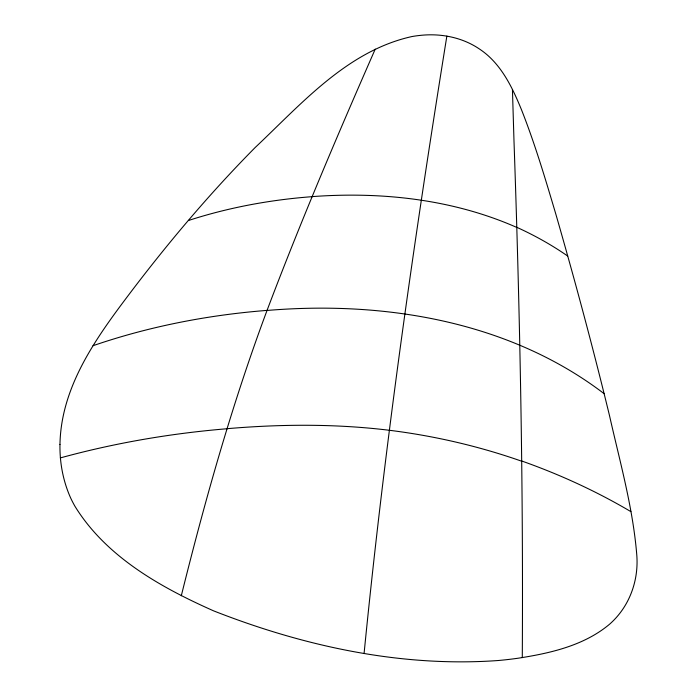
<?xml version="1.0" encoding="UTF-8"?>
<svg xmlns="http://www.w3.org/2000/svg" width="697" height="697" viewBox="0 0 697 697"><rect width="100%" height="100%" fill="white"/><g stroke="black" fill="none" stroke-linecap="round" stroke-linejoin="round"><path stroke-width="1.05" d="M522.288 657.593C523.351 485.286 520.023 312.988 513.985 140.785L512.434 89.477M364.104 653.272C384.491 446.646 413.852 241.066 446.855 36.113M181.298 595.769C205.24 499.366 232.24 403.572 267.029 310.461C300.372 222.256 337.348 135.453 375.23 49.121M227.048 428.69C281.022 424.072 335.518 423.698 389.344 430.276A459.123 325.185 7.6 0 1 521.696 461.214M267.029 310.461C383.995 300.634 508.941 321.073 604.142 393.692M312.273 196.606C381.398 191.536 452.667 199.185 516.521 227.318M521.8 461.022A500.638 354.607 7.6 0 1 630.907 511.642M516.599 227.222A277.833 196.789 7.6 0 1 567.689 256.052M60.317 457.92A738.951 523.813 7.6 0 1 227.065 428.742M93.006 345.712A582.561 412.511 7.6 0 1 267.012 310.392M188.417 220.513A433.517 306.828 7.6 0 1 312.282 196.659M59.968 444.407C59.646 462.773 63.131 481.261 70.676 498.033A188.286 132.674 3.1 0 0 74.91 506.214C106.092 556.912 160.789 587.397 213.691 610.894C303.7 646.241 401.367 667.56 498.399 660.503A281.658 198.462 3.1 0 0 518.045 658.229C550.308 653.228 584.199 645.614 609.77 624.05A110.579 77.916 3.1 0 0 618.509 614.954C627.657 603.829 633.573 590.193 635.908 576.01A175.539 123.691 3.1 0 0 636.797 555.178C632.989 507.852 619.947 461.937 609.544 415.778C593.138 348.204 575.103 281.03 555.857 214.214C545.403 179.051 534.965 143.817 521.461 109.682C513.332 89.887 503.896 69.656 487.578 55.22A83.753 59.018 3.1 0 0 478.543 48.407C461.248 36.993 439.816 33.099 419.402 35.486A82.987 58.478 3.1 0 0 411.944 36.549C347.158 50.881 301.252 104.106 255.146 147.537C211.086 192.084 170.486 239.96 132.543 289.795C98.181 335.17 61.04 384.979 59.968 444.407"/></g></svg>
